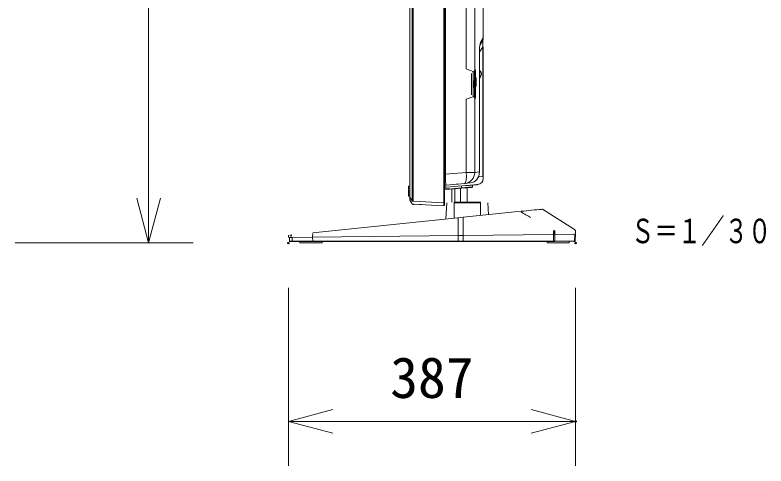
# Model space of a CAD drawing. Units: millimetres, scale not verified. Extents: x -63 to 62, y -57 to 57.
# Drawn here: x 14.87 to 48.59, y -8.3 to 11.92 of the extents above; entities that cross this region are included whole.
import ezdxf
from ezdxf.enums import TextEntityAlignment as Align

# ---------------------------------------------------------------- set-up
doc = ezdxf.new("R2010")
doc.units = ezdxf.units.MM
doc.header["$LTSCALE"] = 0.125
doc.header["$PDMODE"] = 32
doc.header["$PDSIZE"] = 0.0625
for name, color, linetype, lineweight in [('0-0_0', 7, 'Continuous', 9), ('0-5_GAIKEI', 1, 'Continuous', 18), ('0-6_SUNPO', 7, 'Continuous', 9)]:
    doc.layers.add(name, color=color, linetype=linetype, lineweight=lineweight)
doc.layers.add('0-3_TOUROKU', color=7, linetype='Continuous')
doc.layers.add('0-4_DEFPOINTS', color=7, linetype='Continuous')
doc.styles.add('ＭＳ ゴシック', font='')
doc.styles.get('ＭＳ ゴシック').set_extended_font_data('MS Gothic')

# ---------------------------------------------------------------- blocks, each defined once
blk = doc.blocks.new('_OPEN30')
at = {"layer": '0-0_0'}
blk.add_line((0, 0), (-1, 0), dxfattribs=at)
blk.add_lwpolyline([(-1, 0.26795), (0, 0), (-1, -0.26795)], dxfattribs=at)
blk = doc.blocks.new('D10')
at = {"layer": '0-4_DEFPOINTS'}
for p in [(23.285, -4.8393), (36.1847, -4.8393), (36.1847, -12.835)]:
    blk.add_point(p, dxfattribs=at)
at = {"layer": '0-6_SUNPO'}
for p, q in [((23.285, -6.8393), (23.285, -14.835)), ((36.1847, -6.8393), (36.1847, -14.835)), ((25.285, -12.835), (34.1847, -12.835))]:
    blk.add_line(p, q, dxfattribs=at)
at = {"layer": '0-6_SUNPO', "xscale": 2, "yscale": 2, "rotation": 180}
blk.add_blockref('_OPEN30', (23.285, -12.835), dxfattribs=at)
at = {"layer": '0-6_SUNPO', "xscale": 2, "yscale": 2}
blk.add_blockref('_OPEN30', (36.1847, -12.835), dxfattribs=at)
at = {"layer": '0-6_SUNPO', "style": 'ＭＳ ゴシック'}
blk.add_text('387', height=1.833, dxfattribs=at).set_placement((27.8599, -12.335), align=Align.BOTTOM_LEFT)
blk = doc.blocks.new('D8')
at = {"layer": '0-6_SUNPO'}
for p, q in [((17.0106, -2.8317), (17.0106, 22.9299)), ((11.0106, -4.8317), (19.0106, -4.8317))]:
    blk.add_line(p, q, dxfattribs=at)
at = {"layer": '0-6_SUNPO', "xscale": 2, "yscale": 2, "rotation": 270}
blk.add_blockref('_OPEN30', (17.0106, -4.8317), dxfattribs=at)

msp = doc.modelspace()

# ---------------------------------------------------------------- linework, layer by layer
at = {"layer": '0-5_GAIKEI', "color": 7}
for p, q in [((32.598, 3.7503), (32.598, 31.0844)), ((34.158, 31.334), (34.158, 3.5007)), ((35.8947, 10.9046), (35.8947, 25.4682)), ((35.8947, 10.5031), (35.8697, 10.5031)), ((35.8947, 4.6876), (35.8947, 10.5031)), ((35.8947, 4.5876), (35.8947, 4.6876)), ((35.8947, 4.5876), (35.8947, 4.6323)), ((34.2268, 4.1973), (35.6513, 4.3219)), ((35.6045, 4.3145), (35.0754, 4.2683)), ((35.6045, 4.3145), (35.0754, 4.2683)), ((32.598, 3.7503), (32.598, 3.6337)), ((32.7009, 3.4629), (32.6033, 3.6158)), ((34.1247, 3.3673), (32.7414, 3.4398)), ((34.158, 3.5007), (34.158, 3.4007)), ((34.2543, 3.4985), (34.2546, 3.5015)), ((34.2545, 3.5), (34.2544, 3.4991)), ((34.2544, 3.4985), (34.2544, 3.4991)), ((34.2544, 3.4985), (34.2544, 3.4983)), ((34.2545, 3.5), (34.2546, 3.5016))]:
    msp.add_line(p, q, dxfattribs=at)
at = {"layer": '0-5_GAIKEI'}
for p, q in [((32.6033, 31.0844), (32.6033, 3.7503)), ((32.7404, 31.2372), (32.7404, 3.5974)), ((34.1247, 31.334), (34.1247, 3.5007)), ((35.1304, 24.9304), (35.1304, 9.5043)), ((35.5131, 9.4949), (35.5131, 24.9398)), ((35.8947, 10.9046), (35.8898, 10.9007)), ((35.7276, 10.2569), (35.8697, 10.5031)), ((35.7507, 10.5837), (35.8567, 10.7673)), ((35.8567, 10.7673), (35.859, 10.7713)), ((35.725, 10.2504), (35.725, 9.3743)), ((35.7276, 10.2504), (35.725, 10.2504)), ((35.7276, 9.3743), (35.7276, 10.2504)), ((35.5087, 9.4782), (35.5229, 9.4782)), ((35.5273, 9.4949), (35.5131, 9.4949)), ((35.7779, 9.3929), (35.7276, 9.4528)), ((35.7276, 9.4514), (35.7772, 9.3923)), ((35.8947, 9.4502), (35.8947, 8.5527)), ((35.3705, 9.3), (35.3705, 8.348)), ((35.447, 8.3364), (35.447, 9.3116)), ((35.4616, 9.3951), (35.4616, 9.3824)), ((35.4616, 9.3951), (35.465, 9.3951)), ((35.465, 9.3824), (35.4616, 9.3824)), ((35.5411, 9.3951), (35.5344, 9.3951)), ((35.5411, 8.2529), (35.5411, 9.3951)), ((35.5476, 9.1073), (35.5694, 9.1073)), ((35.7246, 9.1353), (35.7272, 9.1353)), ((35.7276, 9.3743), (35.725, 9.3743)), ((35.7272, 9.0886), (35.787, 9.2265)), ((35.8023, 9.2199), (35.7272, 9.0467)), ((35.7272, 9.0444), (35.8031, 9.2195)), ((35.7272, 4.8869), (35.7272, 9.1353)), ((35.7644, 9.3816), (35.7276, 9.4255)), ((35.7772, 9.3923), (35.7644, 9.3816)), ((35.7772, 9.3923), (35.7779, 9.3929)), ((35.8023, 9.2199), (35.787, 9.2265)), ((35.8023, 9.2199), (35.8031, 9.2195)), ((35.5045, 8.979), (35.4846, 8.979)), ((35.5453, 8.7573), (35.5453, 9.0907)), ((35.5453, 9.0246), (35.5569, 9.0447)), ((35.5569, 9.0907), (35.5718, 9.0907)), ((35.5569, 9.0907), (35.5569, 8.7573)), ((35.5718, 9.0907), (35.5718, 8.7573)), ((35.4846, 8.669), (35.5045, 8.669)), ((35.5694, 8.7407), (35.5476, 8.7407)), ((35.5569, 8.7573), (35.5718, 8.7573)), ((35.1304, 8.1437), (35.1304, 4.8684)), ((35.4616, 8.2656), (35.4616, 8.2529)), ((35.4616, 8.2656), (35.465, 8.2656)), ((35.4616, 8.2529), (35.465, 8.2529)), ((35.465, 8.2529), (35.465, 8.2656)), ((35.5008, 8.2529), (35.5344, 8.2529)), ((35.5229, 8.1698), (35.5087, 8.1698)), ((35.5131, 4.8684), (35.5131, 8.1532)), ((35.5131, 8.1532), (35.5273, 8.1532)), ((35.5411, 8.2529), (35.5344, 8.2529)), ((35.8947, 4.7111), (35.8947, 6.0766)), ((35.1304, 4.8684), (34.2039, 4.7874)), ((35.1304, 4.8684), (35.5131, 4.8684)), ((35.7246, 4.8869), (35.7272, 4.8869)), ((34.7721, 4.345), (35.3184, 4.3928)), ((35.0615, 4.3703), (35.3184, 4.3928)), ((35.8947, 4.6876), (35.8697, 4.6876)), ((35.8947, 4.6876), (35.8947, 4.7111)), ((35.8947, 4.6876), (35.8947, 4.6323)), ((32.5314, 4.2458), (32.598, 4.2458)), ((32.5314, 4.2458), (32.5314, 4.1409)), ((32.5314, 4.0197), (32.5314, 4.1409)), ((32.598, 4.1409), (32.5314, 4.1409)), ((34.158, 4.1281), (34.4072, 4.1281)), ((34.4072, 4.1123), (34.158, 4.1123)), ((34.1765, 4.2206), (34.1765, 4.2652)), ((34.2268, 4.2973), (35.0615, 4.3703)), ((34.4639, 4.1306), (34.913, 4.1699)), ((34.4639, 4.1306), (34.4653, 4.1149)), ((34.9144, 4.1542), (34.4653, 4.1149)), ((34.4797, 4.119), (34.4797, 3.5354)), ((34.4797, 3.5354), (34.4797, 4.119)), ((34.6107, 3.536), (34.6107, 4.1305)), ((34.7721, 4.345), (34.6846, 4.3374)), ((34.8765, 3.536), (34.8765, 4.1537)), ((34.913, 4.1699), (34.913, 4.2573)), ((34.913, 4.1699), (35.4068, 4.2116)), ((34.913, 4.1699), (34.9144, 4.1542)), ((34.9144, 4.1542), (35.3916, 4.1959)), ((35.1673, 4.1791), (35.1695, 3.536)), ((35.1764, 4.1799), (35.1764, 3.536)), ((35.4068, 4.2116), (35.4113, 4.2976)), ((32.5314, 4.0197), (32.598, 4.0197)), ((32.5314, 4.0197), (32.5314, 3.9486)), ((32.5314, 3.8539), (32.598, 3.8539)), ((32.5314, 3.8539), (32.598, 3.8539)), ((32.5314, 3.8539), (32.5314, 3.8539)), ((32.5314, 3.802), (32.5314, 3.8019)), ((32.5314, 3.8017), (32.5314, 3.8019)), ((32.598, 3.8017), (32.5314, 3.8017)), ((32.598, 3.7503), (32.6033, 3.7503)), ((32.6033, 3.7503), (32.7009, 3.5974)), ((32.7009, 3.5974), (32.7404, 3.5974)), ((32.7404, 3.4399), (32.7414, 3.4398)), ((32.7414, 3.573), (34.1247, 3.5005)), ((32.768, 3.4217), (32.7614, 3.4221)), ((34.1247, 3.5007), (34.158, 3.5007)), ((34.1247, 3.3673), (34.1247, 3.5007)), ((34.2161, 2.7711), (34.2543, 3.4985)), ((35.7663, 3.536), (34.5895, 3.536)), ((34.5896, 3.5355), (34.5896, 3.536)), ((34.5896, 3.5354), (34.5896, 3.5355)), ((34.5896, 3.5044), (34.5896, 3.5354)), ((34.5896, 2.8099), (34.5896, 3.5044)), ((35.7663, 3.5044), (34.5896, 3.5044)), ((35.7663, 3.5354), (35.7663, 3.536)), ((35.7663, 3.5044), (35.7663, 3.5354)), ((35.7663, 2.9319), (35.7663, 3.5044)), ((36.1014, 3.4999), (36.1013, 3.5016)), ((36.1016, 3.4985), (36.1013, 3.5014)), ((36.1014, 3.499), (36.1014, 3.4999)), ((36.1015, 3.4981), (36.1014, 3.499)), ((36.1293, 2.9695), (36.1016, 3.4985)), ((34.1247, 3.3673), (34.1247, 3.3673)), ((34.9911, 2.8515), (37.5956, 3.1216)), ((37.5956, 3.1216), (37.5957, 3.1211)), ((37.5957, 3.1211), (37.5957, 3.1209)), ((38.1171, 3.1756), (38.1192, 3.1756)), ((38.1192, 3.1756), (38.1204, 3.1754)), ((38.1192, 3.1756), (38.1204, 3.1754)), ((38.5308, 3.2185), (38.5316, 3.2186)), ((38.5316, 3.2186), (38.5317, 3.2186)), ((38.5343, 3.2188), (38.5335, 3.2187)), ((38.5397, 3.2184), (38.5344, 3.2188)), ((38.5382, 3.2187), (38.5371, 3.2187)), ((38.552, 3.2135), (38.5529, 3.2136)), ((39.9904, 2.3014), (38.552, 3.2135)), ((39.9904, 2.3014), (38.5528, 3.2137)), ((38.5789, 3.1972), (38.5787, 3.1973)), ((38.579, 3.1971), (38.5788, 3.1973)), ((38.579, 3.1971), (38.5789, 3.1972)), ((28.239, 2.1513), (34.7593, 2.8275)), ((34.7593, 2.8275), (34.9911, 2.8515)), ((34.762, 2.796), (34.761, 2.0439)), ((34.9945, 2.8201), (34.9945, 2.0466)), ((27.2245, 2.0461), (27.2386, 2.0476)), ((27.2545, 2.0493), (27.2886, 2.0528)), ((27.2885, 2.0526), (27.2878, 2.0525)), ((27.289, 2.0527), (27.2885, 2.0526)), ((27.2886, 2.0528), (27.2916, 2.0531)), ((28.2416, 2.1199), (28.2338, 1.9663)), ((34.7612, 2.0339), (34.9949, 2.0367)), ((34.7623, 1.7821), (34.762, 2.0339)), ((34.9932, 1.7821), (34.9932, 2.0366)), ((39.0399, 2.0847), (34.9949, 2.0367)), ((39.0399, 2.0847), (39.0526, 2.0849)), ((39.042, 2.2556), (39.0427, 2.0948)), ((39.0427, 2.0948), (39.0598, 2.095)), ((39.0448, 1.7821), (39.0448, 2.0848)), ((39.0526, 2.0849), (39.1004, 2.0855)), ((39.0597, 2.2537), (39.0598, 2.095)), ((39.0598, 2.095), (39.1083, 2.0955)), ((39.1008, 2.0856), (40.0248, 2.0966)), ((39.1046, 1.7821), (39.1058, 2.0855)), ((39.1078, 2.2505), (39.1083, 2.0955)), ((39.9423, 2.0955), (39.916, 2.0951)), ((39.9429, 2.0955), (39.9423, 2.0955)), ((39.9432, 2.0955), (39.9432, 2.0955)), ((40.0099, 2.0963), (39.9934, 1.7821)), ((40.023, 2.0964), (40.0099, 2.0963)), ((40.0237, 2.0964), (40.023, 2.0964)), ((40.0396, 2.1066), (40.0262, 1.7824)), ((40.0362, 2.2282), (40.0359, 2.2304)), ((40.0365, 2.2248), (40.0359, 2.2304)), ((40.0363, 2.2275), (40.0362, 2.2283)), ((40.0365, 2.2248), (40.0362, 2.2282)), ((40.0365, 2.2248), (40.0365, 2.2253)), ((40.0365, 2.2248), (40.0365, 2.2248)), ((40.0365, 2.2247), (40.0367, 2.2222)), ((40.0367, 2.2222), (40.0367, 2.2222)), ((40.0367, 2.2222), (40.0428, 2.1067)), ((27.146, 2.0097), (27.1431, 1.9533)), ((27.1893, 1.9439), (27.1883, 1.9439)), ((27.1964, 1.944), (27.1893, 1.9439)), ((27.1947, 1.9441), (27.2701, 1.945)), ((27.3396, 1.76), (27.2243, 1.76)), ((27.2617, 2.0217), (27.2583, 1.9547)), ((27.2701, 1.945), (28.2337, 1.9564)), ((27.2762, 1.9449), (27.2706, 1.9448)), ((27.2847, 1.945), (27.2762, 1.9449)), ((27.3163, 1.7821), (27.3078, 1.9453)), ((27.3163, 1.7821), (28.2343, 1.7821)), ((28.2335, 1.7601), (27.347, 1.7601)), ((27.5977, 1.7602), (27.5782, 1.7602)), ((27.5977, 1.7602), (27.5782, 1.7602)), ((27.6596, 1.76), (27.5977, 1.76)), ((27.6596, 1.7603), (27.6596, 1.7601)), ((27.6596, 1.7601), (27.6596, 1.7032)), ((28.6596, 1.7032), (27.6596, 1.7032)), ((28.2343, 1.7821), (28.2341, 1.9563)), ((34.7623, 1.7821), (28.2343, 1.7821)), ((34.7628, 1.76), (28.2349, 1.76)), ((28.6596, 1.76), (28.6596, 1.7032)), ((34.9932, 1.7821), (34.7623, 1.7821)), ((34.9932, 1.76), (34.7628, 1.76)), ((39.0448, 1.7821), (34.9932, 1.7821)), ((39.0448, 1.76), (34.9932, 1.76)), ((38.7596, 1.76), (38.7596, 1.7032)), ((39.7596, 1.7032), (38.7596, 1.7032)), ((39.1046, 1.7821), (39.0448, 1.7821)), ((39.1029, 1.76), (39.0448, 1.76)), ((39.1035, 1.76), (39.1034, 1.7601)), ((39.1046, 1.7821), (39.9924, 1.7821)), ((39.7596, 1.7603), (39.7596, 1.7601)), ((39.7596, 1.7601), (39.7596, 1.7032)), ((39.9691, 1.76), (39.9675, 1.76)), ((39.968, 1.76), (39.9683, 1.76)), ((39.9691, 1.76), (39.9701, 1.76)), ((39.9701, 1.76), (39.9721, 1.7601)), ((39.9724, 1.76), (39.9701, 1.76)), ((39.9721, 1.7601), (39.9732, 1.7602)), ((39.9721, 1.7601), (39.9729, 1.7601)), ((39.9728, 1.76), (39.9724, 1.76)), ((39.9728, 1.76), (39.9728, 1.76)), ((40.0029, 1.76), (39.9728, 1.76)), ((40.0049, 1.7601), (39.9729, 1.7601)), ((39.9934, 1.7821), (39.9924, 1.7821)), ((39.9926, 1.7821), (39.9924, 1.7821)), ((39.9934, 1.7821), (39.9926, 1.7821)), ((40.0262, 1.7824), (39.9934, 1.7821))]:
    msp.add_line(p, q, dxfattribs=at)
for points in [[(32.7009, 3.5974), (32.7009, 31.2372), (32.6033, 31.0844)], [(34.158, 4.7874), (34.2039, 4.7874), (34.2039, 26.2159)], [(35.6771, 26.2622), (35.8898, 25.4682), (35.8898, 10.9007), (35.7838, 10.717)], [(35.8697, 10.5031), (35.8697, 4.6876), (35.6838, 4.6713)], [(35.465, 9.3824), (35.465, 9.3951), (35.5008, 9.3951), (35.5008, 8.979)], [(35.5008, 9.3951), (35.5344, 9.3951), (35.5344, 8.2529)], [(35.7246, 9.1353), (35.7246, 4.8869), (35.5131, 4.8684)], [(35.5008, 8.669), (35.5008, 8.2529), (35.465, 8.2529)], [(32.5314, 3.8539), (32.5314, 3.9486), (32.598, 3.9486)], [(32.598, 3.8019), (32.5314, 3.8019), (32.5314, 3.8539)], [(33.1279, 3.4196), (33.0447, 3.4203), (33.0446, 3.4239)], [(34.7612, 2.0339), (28.234, 1.9563), (28.234, 1.9563)], [(27.3163, 1.7821), (27.201, 1.7821), (27.1926, 1.9439)], [(27.3471, 1.7601), (27.3461, 1.7601), (27.3434, 1.7601)]]:
    msp.add_lwpolyline(points, dxfattribs=at)
at = {"layer": '0-5_GAIKEI', "color": 7}
for centre, radius, start, end in [((35.628, 10.9046), 0.2667, 330, 0), ((35.628, 4.5876), 0.2667, 275, 0), ((35.5957, 4.4142), 0.1, 275.00298, 289.70091), ((35.5957, 4.4142), 0.1, 275.00298, 289.70091), ((32.6314, 3.6337), 0.0333, 180, 212.55087), ((32.743, 3.4898), 0.05, 212.55087, 267), ((34.1247, 3.4007), 0.0333, 270, 0)]:
    msp.add_arc(centre, radius, start, end, dxfattribs=at)
at = {"layer": '0-5_GAIKEI'}
for centre, radius, start, end in [((36.5921, 10.2504), 0.9333, 150, 151.28401), ((38.7398, 10.2506), 3.0122, 178.58528, 180.00476), ((-881.3344, 10.7562), 917.0605, 359.89873, 359.91366), ((1076.6297, 7.5527), 1040.9036, 179.89973, 179.91288), ((35.6502, 9.2858), 0.1491, 336.56505, 40), ((35.6502, 9.2858), 0.1658, 336.56505, 40), ((35.6502, 9.2858), 0.1667, 336.56505, 40), ((34.3769, 9.3743), 1.3333, 331.62603, 332.24469), ((34.1754, 4.0166), 0.0957, 89.89848, 100.46811), ((34.1756, 4.079), 0.0333, 90, 121.81923), ((34.2414, 4.1313), 0.1667, 95, 120), ((34.2414, 4.0313), 0.1667, 95, 120), ((35.3901, 4.2125), 0.0167, 274.99999, 356.95841), ((32.7623, 3.4387), 0.0167, 177, 267), ((32.7689, 3.4384), 0.0167, 267, 357), ((-28.5613, 642.5012), 642.7939, 275.9074, 275.99148), ((59.414, 39.7854), 42.6898, 239.26901, 239.93748), ((42.3014, -30.5516), 33.9726, 96.33635, 96.65578), ((38.5342, 3.1854), 0.0333, 57.56274, 90.74449), ((38.5609, 3.1691), 0.0333, 55.48223, 57.60052), ((27.1793, 2.008), 0.0333, 95.92, 177), ((27.295, 2.02), 0.0333, 102.51568, 177.01543), ((39.9368, 2.217), 0.1, 6.49668, 57.59026), ((39.9368, 2.2169), 0.1, 28.47207, 57.61944), ((39.9368, 2.2169), 0.1, 4.46761, 28.47207), ((40.0229, 2.1064), 0.01, 280.62763, 0.681), ((27.1564, 1.9535), 0.01, 180.681, 266.09439), ((27.1564, 1.9535), 0.01, 266.09439, 270.681), ((27.2243, 1.7833), 0.0233, 182.99999, 270), ((39.9691, 1.7833), 0.0233, 279.11856, 357.51281), ((39.9701, 1.7833), 0.0233, 277.56055, 357.00315), ((40.0029, 1.7833), 0.0233, 275.00032, 357.63051)]:
    msp.add_arc(centre, radius, start, end, dxfattribs=at)
at = {"layer": '0-5_GAIKEI', "color": 7}
for centre, major_axis, ratio, start_param, end_param in [((35.6258, 10.9007), (-0.2309, 0.1333), 0.962693, 3.1415927, 3.6818092), ((35.628, 9.0379), (0.2397, 1.7415), 0.04207, 5.7178219, 6.3861068), ((35.603, 4.3311), (0.0015, -0.0166), 0.004568, 5.6444606, 6.2831853), ((35.603, 4.3311), (0.0015, -0.0166), 0.004568, 5.6444606, 6.2831853), ((32.744, 3.4898), (-0.0026, -0.0499), 0.996584, 5.2721647, 6.2831853)]:
    msp.add_ellipse(centre, major_axis=major_axis, ratio=ratio, start_param=start_param, end_param=end_param, dxfattribs=at)
at = {"layer": '0-5_GAIKEI'}
for centre, major_axis, ratio, start_param, end_param in [((35.9631, 9.161), (-0.1625, 1.5634), 0.111652, 0.1966614, 0.713056), ((35.5198, 10.717), (-0.2309, 0.1333), 0.962693, 3.1415927, 3.6818092), ((35.5095, 10.6988), (-0.2339, 0.1281), 0.959783, 3.2191737, 3.660267), ((35.5056, 10.6907), (-0.2449, 0.1056), 0.942425, 3.163573, 3.5708153), ((35.7894, 10.2504), (0, -0.4627), 0.139173, 3.3903668, 3.4537074), ((35.7894, 10.2504), (0, -0.4627), 0.139173, 4.535899, 4.712389), ((35.462, 10.3316), (-0.2666, 0.0066), 0.173866, 3.1416106, 3.283393), ((35.018, 9.5791), (-0.4999, 0.2071), 0.049568, 1.818219, 2.6828036), ((35.6659, 9.3951), (0, 0.1667), 0.990268, 1.0484815, 1.5707963), ((35.4801, 9.4949), (0, -0.0333), 0.990268, 1.0484815, 1.5707963), ((35.4942, 9.4949), (0, -0.0333), 0.990268, 1.0484815, 1.5707963), ((35.5229, 9.3951), (0, 0.0831), 0.139173, 4.712389, 6.2831853), ((35.5273, 9.3951), (0, -0.0998), 0.139173, 1.5707963, 3.1415927), ((35.4094, 9.3116), (0.0062, 0.0328), 0.918512, 4.8833811, 6.0548939), ((35.414, 9.3116), (-0.0174, 0.0285), 0.986715, 4.1703511, 5.2719065), ((35.5476, 9.0907), (0, 0.0167), 0.139173, 6.2831853, 7.8539816), ((35.5546, 9.0907), (0, 0.0167), 0.139173, 4.712389, 6.2831853), ((35.5694, 9.0907), (0, 0.0167), 0.139173, 4.712389, 6.2831853), ((35.4813, 8.824), (0, 0.1517), 0.139173, 0.7114082, 2.4392039), ((35.4846, 8.824), (0, 0.155), 0.139173, 6.2831853, 9.424778), ((35.5045, 8.824), (0, 0.155), 0.139173, 6.2831853, 9.4250192), ((35.5078, 8.824), (0, 0.1517), 0.139173, 0.5162406, 2.6342386), ((35.5078, 8.824), (0, 0.1517), 0.139173, 6.2831853, 6.7994259), ((35.5078, 8.824), (0, 0.06), 0.139173, 6.2831853, 9.424778), ((35.5078, 8.824), (0, 0.1517), 0.139173, 5.6200703, 6.2831853), ((35.5078, 8.824), (0, 0.06), 0.139173, 3.1415927, 6.2831853), ((35.5078, 8.824), (0, 0.1517), 0.139173, 3.8944849, 5.6200703), ((36.1494, 8.7076), (-0.5903, 0.3408), 0.731317, 0.0087861, 0.0594002), ((35.5078, 8.824), (0, 0.1517), 0.139173, 2.6342386, 3.8944849), ((35.5476, 8.7573), (0, 0.0167), 0.139173, 1.5707963, 3.1415927), ((35.5546, 8.7573), (0, 0.0167), 0.139173, 3.1415927, 4.712389), ((35.5694, 8.7573), (0, 0.0167), 0.139173, 3.1415927, 4.712389), ((35.018, 8.069), (0.4999, 0.2071), 0.049568, 0.4587891, 1.3233737), ((35.4094, 8.3364), (-0.0062, 0.0328), 0.918512, 3.3698841, 4.5413969), ((35.414, 8.3364), (0.0174, 0.0285), 0.986715, 4.1528714, 5.2544268), ((35.6659, 8.2529), (0, -0.1667), 0.990268, 4.712389, 5.2347038), ((35.4801, 8.1532), (0, 0.0333), 0.990268, 4.712389, 5.2347038), ((35.4942, 8.1532), (0, 0.0333), 0.990268, 4.712389, 5.2347038), ((35.5229, 8.2529), (0, 0.0831), 0.139173, 3.1415927, 4.712389), ((35.5273, 8.2529), (0, -0.0998), 0.139173, 6.2831853, 7.8539816), ((34.2414, 4.8005), (0.0148, 0.5032), 0.073704, 1.5990485, 3.1502378), ((35.018, 4.8684), (-0.0436, 0.4981), 0.224138, 3.1415927, 4.6927819), ((35.018, 4.8684), (-0.0436, 0.4981), 0.990195, 3.1415927, 4.6259739), ((35.2795, 4.8913), (-0.0209, 0.4997), 0.889863, 3.1820608, 4.666442), ((34.2414, 4.1209), (0.1667, 0), 0.94024, 1.9707781, 2.0943951), ((34.2414, 4.0762), (0.1667, 0), 0.94024, 1.9707781, 2.0943951), ((34.2414, 4.0309), (-0.0124, 0.2666), 0.44051, 0.0179359, 0.4765464), ((34.2414, 4.4663), (0.0233, 0.269), 0.430362, 2.7583594, 3.2169699), ((34.4072, 4.129), (0, -0.0167), 0.004585, 0, 1.518437), ((32.6314, 4.0364), (0.0276, 0.421), 0.030171, 2.3199636, 3.1005455), ((32.9885, 3.477), (-0.203, 0.2895), 0.706314, 0.7289219, 0.8205693), ((32.9885, 3.477), (0.2882, 0.0125), 0.096846, 3.1059537, 3.1976012), ((32.744, 3.573), (0.0498, 0.0041), 0.004322, 1.6229777, 2.6339983), ((32.9859, 3.477), (-0.1821, 0.2648), 0.621779, 0.7351399, 0.8267873), ((34.1282, 3.5007), (0.0035, 0.1333), 0.02615, 1.5728506, 3.1409079), ((31.5806, 3.5007), (2.5442, 0), 0.052408, 6.2818158, 6.2831853), ((34.7627, 2.7943), (0.0034, -0.0332), 0.017857, 3.1415927, 4.6578965), ((34.9945, 2.8183), (0.0034, -0.0332), 0.005405, 1.6228767, 3.1415927), ((34.7611, 2.0439), (-0.00012, 0.01), 0.022761, 1.5707963, 3.1415927), ((34.9948, 2.0467), (-0.00012, 0.01), 0.000623, 3.1415927, 4.7123865), ((39.0398, 2.0947), (-0.00012, 0.01), 0.000623, 3.1415927, 4.7123703), ((39.0572, 2.2484), (-0.0081, -0.0997), 0.020458, 1.6256247, 1.6746488), ((39.1003, 2.0955), (-0.00012, 0.01), 0.074222, 3.1415927, 3.3065449), ((39.1003, 2.0955), (-0.00012, 0.01), 0.074222, 3.3065449, 4.712389), ((39.1005, 2.245), (-0.0075, -0.0997), 0.069198, 1.6302767, 1.7703108), ((27.2717, 1.9549), (-0.00012, 0.01), 0.999616, 1.5707963, 2.9738915), ((27.3396, 1.7833), (0, 0.0233), 0.999616, 1.6231562, 3.0587997), ((28.2339, 1.9663), (-0.00012, 0.01), 0.022761, 1.5707963, 2.9746117), ((28.2339, 1.9663), (-0.00012, 0.01), 0.022761, 2.9746117, 3.0467806), ((28.2339, 1.9663), (-0.00012, 0.01), 0.022761, 3.0467806, 3.1415927), ((28.2349, 1.7833), (0, 0.0233), 0.023069, 1.6231562, 2.9673164), ((28.2349, 1.7833), (0, 0.0233), 0.023069, 2.9673164, 3.0390872), ((28.2349, 1.7833), (0, 0.0233), 0.023069, 3.0390872, 3.1415927), ((34.7628, 1.7833), (0, 0.0233), 0.023069, 1.6231562, 3.1415927), ((34.9932, 1.7833), (0, 0.0233), 0.000493, 3.1415927, 4.6600291), ((39.0448, 1.7833), (0, 0.0233), 0.001, 1.6231562, 3.1415927), ((39.1029, 1.7833), (0, 0.0233), 0.074212, 3.1415927, 3.2662249), ((39.1029, 1.7833), (0, 0.0233), 0.074212, 3.2662249, 3.3051051), ((39.1029, 1.7833), (0, 0.0233), 0.074212, 3.3051051, 4.6600291)]:
    msp.add_ellipse(centre, major_axis=major_axis, ratio=ratio, start_param=start_param, end_param=end_param, dxfattribs=at)

# ---------------------------------------------------------------- block references
at = {"layer": '0-6_SUNPO'}
for name in ['D8', 'D10']:
    msp.add_blockref(name, (3.858, 6.5349), dxfattribs=at)

# ---------------------------------------------------------------- texts
at = {"layer": '0-3_TOUROKU', "style": 'ＭＳ ゴシック', "width": 0.7}
msp.add_text('Ｓ＝１／３０', height=1.1, dxfattribs=at).set_placement((42.5289, 1.3593), align=Align.BOTTOM_LEFT)

doc.saveas('drawing.dxf')
